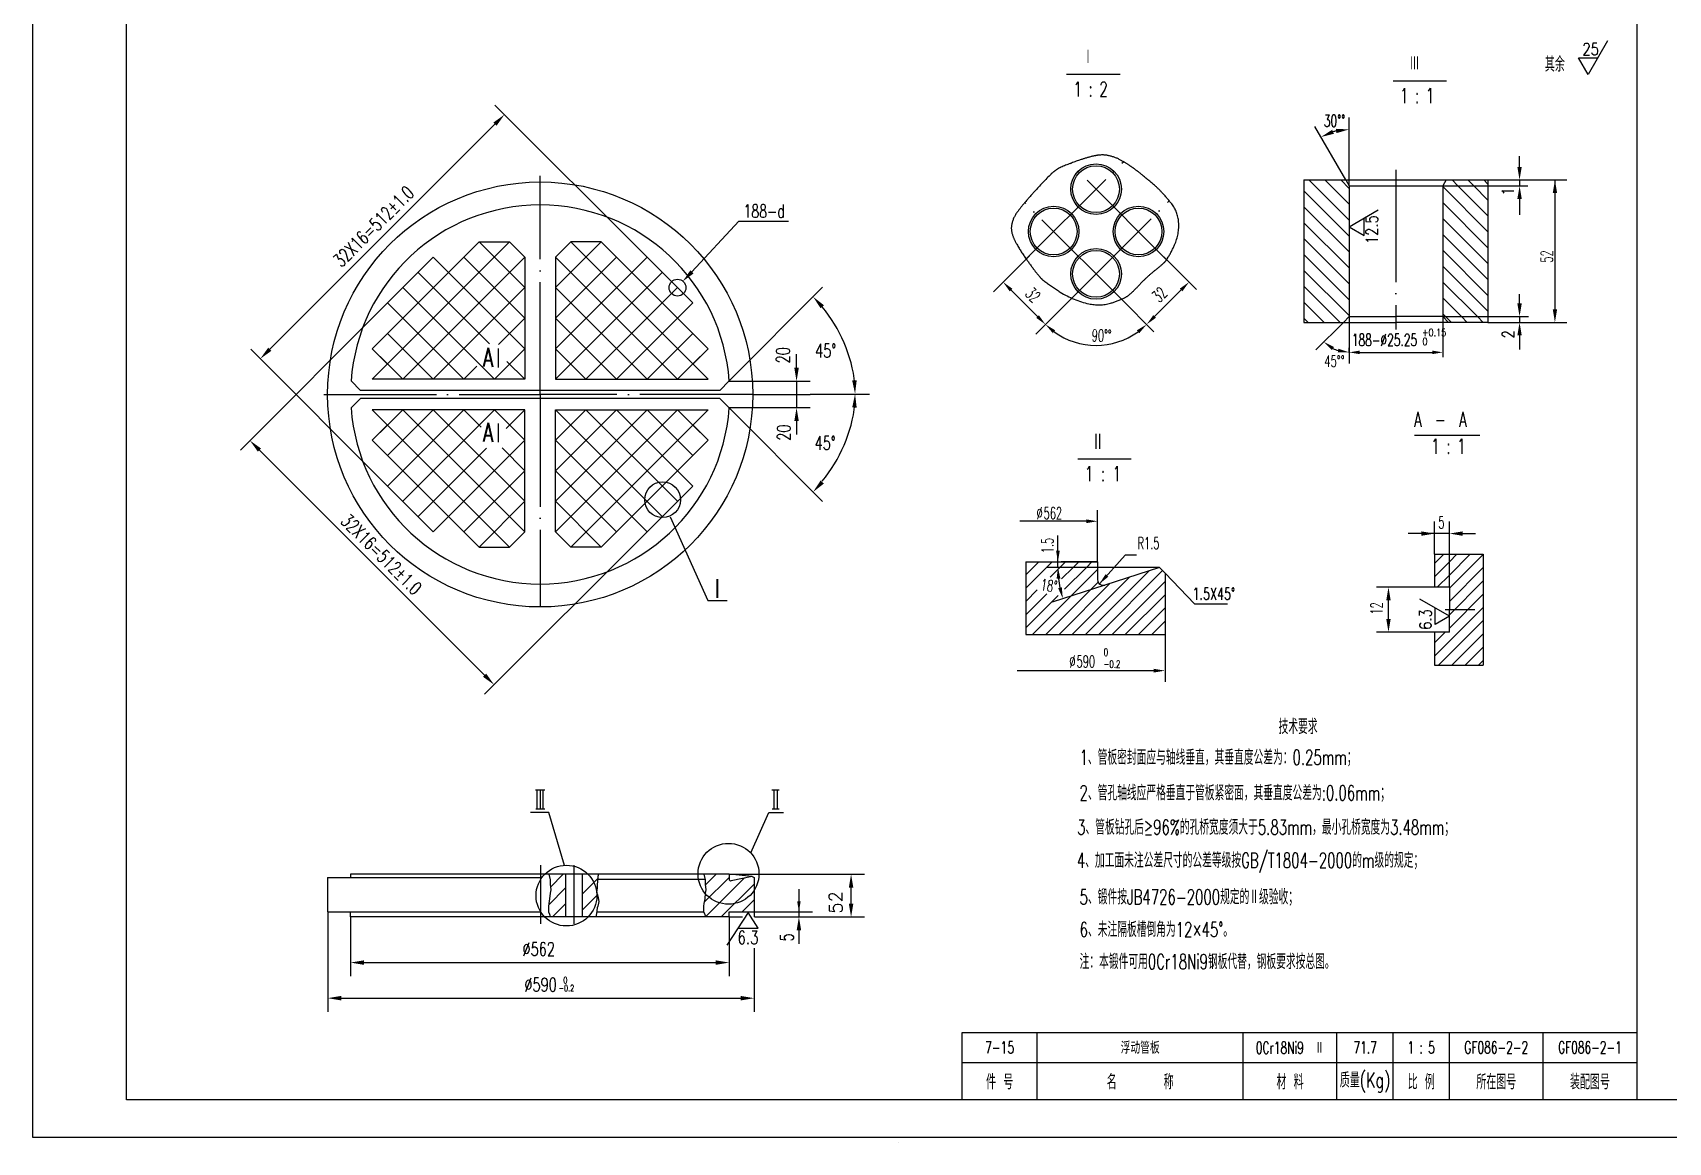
# Model space of a CAD drawing. Extents: x -1174 to 1453, y 137 to 1485.
# Drawn here: x 594.2 to 1030.6, y 889.8 to 1185.9 of the extents above; entities that cross this region are included whole.
import ezdxf
from ezdxf.enums import TextEntityAlignment as Align

# ---------------------------------------------------------------- set-up
doc = ezdxf.new("R2010")
doc.units = 0
doc.header["$MEASUREMENT"] = 0
doc.linetypes.add('DASHDOT-M', pattern=[36, 30, -3, 0, -3])
doc.linetypes.add('DIVIDE-M', pattern=[39, 30, -3, 0, -3, 0, -3])
doc.layers.get('0').update_dxf_attribs({"linetype": 'CONTINUOUS'})
for name, color, linetype in [('1', 3, 'CONTINUOUS'), ('CDR_DWG1', 4, 'CONTINUOUS'), ('CDR_DWG2', 2, 'CONTINUOUS'), ('CDR_DWG3', 1, 'DASHDOT-M'), ('CDR_DWG4', 3, 'DIVIDE-M')]:
    doc.layers.add(name, color=color, linetype=linetype)
doc.styles.add('HZ', font='romans', dxfattribs={"width": 0.7, "bigfont": 'hz'})

# ---------------------------------------------------------------- blocks, each defined once
blk = doc.blocks.new('*X97')
at = {"layer": '1', "color": 0, "linetype": 'Continuous'}
for p, q in [((-21509.21, -20947.3), (-21506.73, -20944.81)), ((-21509.21, -20950.83), (-21505.21, -20946.83)), ((-21505.21, -20950.37), (-21499.66, -20944.81)), ((-21505.21, -20946.83), (-21503.19, -20944.81)), ((-21505.21, -20953.9), (-21496.18, -20944.87)), ((-21508.47, -20953.62), (-21505.21, -20950.37)), ((-21505.21, -20957.44), (-21496.18, -20948.4)), ((-21505.21, -20960.97), (-21496.18, -20951.94)), ((-21505.21, -20964.51), (-21496.18, -20955.47)), ((-21509.21, -20972.05), (-21496.18, -20959.01)), ((-21508.07, -20974.44), (-21496.18, -20962.55)), ((-21509.21, -20968.51), (-21506.33, -20965.62)), ((-21504.53, -20974.44), (-21496.18, -20966.08)), ((-21501, -20974.44), (-21496.18, -20969.62)), ((-21497.46, -20974.44), (-21496.18, -20973.15))]:
    blk.add_line(p, q, dxfattribs=at)
blk = doc.blocks.new('*X96')
at = {"layer": '1', "color": 0, "linetype": 'Continuous'}
for p, q in [((-21618.24, -20953.89), (-21611.18, -20946.83)), ((-21618.24, -20950.36), (-21614.72, -20946.83)), ((-21609.15, -20948.33), (-21607.65, -20946.83)), ((-21605.61, -20948.33), (-21604.11, -20946.83)), ((-21602.08, -20948.33), (-21600.58, -20946.83)), ((-21616.45, -20966.24), (-21599.09, -20948.88)), ((-21611.77, -20950.95), (-21609.15, -20948.33)), ((-21608.68, -20951.4), (-21605.61, -20948.33)), ((-21607.89, -20954.15), (-21602.08, -20948.33)), ((-21605.84, -20966.24), (-21590.49, -20950.89)), ((-21602.3, -20966.24), (-21585.27, -20949.2)), ((-21598.77, -20966.24), (-21581.73, -20949.2)), ((-21618.24, -20957.43), (-21615.17, -20954.36)), ((-21618.24, -20960.96), (-21612.65, -20955.37)), ((-21618.24, -20964.5), (-21609.56, -20955.82)), ((-21612.91, -20966.24), (-21598.94, -20952.27)), ((-21609.37, -20966.24), (-21595.72, -20952.58)), ((-21595.23, -20966.24), (-21581.09, -20952.09)), ((-21591.7, -20966.24), (-21581.09, -20955.63)), ((-21588.16, -20966.24), (-21581.09, -20959.16)), ((-21584.63, -20966.24), (-21581.09, -20962.7)), ((-21581.09, -20966.24), (-21581.09, -20966.24))]:
    blk.add_line(p, q, dxfattribs=at)
blk = doc.blocks.new('*X80')
at = {"color": 0}
for p, q in [((159.87, 66.53), (166.54, 73.2)), ((160.18, 71.08), (163.12, 74.02)), ((160.22, 62.64), (170.58, 73)), ((164.46, 62.64), (173.24, 71.42)), ((170.03, 63.96), (173.24, 67.17))]:
    blk.add_line(p, q, dxfattribs=at)
blk = doc.blocks.new('*X79')
at = {"color": 0}
for p, q in [((128.09, 68.69), (132.23, 72.83)), ((128.09, 64.45), (132.17, 68.53))]:
    blk.add_line(p, q, dxfattribs=at)
blk = doc.blocks.new('*X78')
at = {"color": 0}
for p, q in [((138.69, 53.84), (142.12, 57.27)), ((138.22, 49.12), (142.69, 53.6)), ((139.22, 45.88), (142.69, 49.35))]:
    blk.add_line(p, q, dxfattribs=at)
blk = doc.blocks.new('*X85')
at = {"layer": '1', "color": 0, "linetype": 'Continuous'}
for p, q in [((-21542.68, -20844.95), (-21531.96, -20855.68)), ((-21538.44, -20844.95), (-21531.96, -20851.43)), ((-21534.2, -20844.95), (-21531.96, -20847.19)), ((-21506.96, -20846.73), (-21494.91, -20858.79)), ((-21504.5, -20844.95), (-21502.95, -20846.5)), ((-21502.95, -20846.5), (-21494.91, -20854.54)), ((-21500.26, -20844.95), (-21498.71, -20846.5)), ((-21498.71, -20846.5), (-21494.91, -20850.3)), ((-21496.01, -20844.95), (-21494.91, -20846.06)), ((-21544.01, -20847.87), (-21531.96, -20859.92)), ((-21506.96, -20850.98), (-21494.91, -20863.03)), ((-21544.01, -20852.11), (-21531.96, -20864.16)), ((-21506.96, -20855.22), (-21494.91, -20867.27)), ((-21544.01, -20856.35), (-21531.96, -20868.4)), ((-21506.96, -20859.46), (-21494.91, -20871.51)), ((-21544.01, -20860.6), (-21531.96, -20872.65)), ((-21506.96, -20863.7), (-21494.91, -20875.76)), ((-21544.01, -20864.84), (-21531.96, -20876.89)), ((-21544.01, -20869.08), (-21531.96, -20881.13)), ((-21506.96, -20867.95), (-21494.91, -20880)), ((-21544.01, -20873.32), (-21534.38, -20882.95)), ((-21506.96, -20872.19), (-21497.74, -20881.41)), ((-21544.01, -20877.57), (-21538.62, -20882.95)), ((-21506.96, -20876.43), (-21501.99, -20881.41)), ((-21544.01, -20881.81), (-21542.87, -20882.95)), ((-21506.96, -20880.67), (-21506.23, -20881.41)), ((-21506.23, -20881.41), (-21504.68, -20882.95)), ((-21501.99, -20881.41), (-21500.44, -20882.95)), ((-21497.74, -20881.41), (-21496.2, -20882.95))]:
    blk.add_line(p, q, dxfattribs=at)

msp = doc.modelspace()

# ---------------------------------------------------------------- linework, layer by layer
for p, q in [((594.2, 891.07), (594.2, 1485.07)), ((1022.2, 1475.07), (1022.2, 901.07)), ((758.11, 1125.98), (717.53, 1166.55)), ((657.46, 1101.38), (717.53, 1161.46)), ((945.45, 1149.43), (945.45, 1163.25)), ((944.56, 1146.56), (936.33, 1160.81)), ((990.93, 1150.06), (990.93, 1152.95)), ((945.45, 1145.01), (945.45, 1149.43)), ((970.45, 1145.01), (993.12, 1145.01)), ((982.5, 1146.56), (999.32, 1146.56)), ((990.93, 1146.56), (990.93, 1145.01)), ((999.32, 1146.56), (1003.56, 1146.56)), ((1000.36, 1146.56), (1000.36, 1112.06)), ((990.93, 1141.51), (990.93, 1137.23)), ((770.11, 1122.06), (782.61, 1135.61)), ((782.61, 1135.61), (795.9, 1135.61)), ((684.79, 1101.54), (713.3, 1130.05)), ((684.79, 1093.39), (721.45, 1130.05)), ((688.87, 1113.76), (701.09, 1125.98)), ((692.94, 1093.39), (725.52, 1125.98)), ((725.52, 1101.54), (701.09, 1125.98)), ((725.52, 1109.68), (709.23, 1125.98)), ((725.52, 1117.83), (713.3, 1130.05)), ((725.52, 1125.98), (721.45, 1130.05)), ((733.67, 1117.83), (745.89, 1130.05)), ((733.67, 1125.98), (737.74, 1130.05)), ((733.67, 1101.54), (758.11, 1125.98)), ((766.25, 1093.39), (733.67, 1125.98)), ((733.67, 1109.68), (749.96, 1125.98)), ((774.4, 1093.39), (737.74, 1130.05)), ((774.4, 1101.54), (745.89, 1130.05)), ((770.33, 1113.76), (758.11, 1125.98)), ((860.13, 1126.33), (850.52, 1116.72)), ((896.01, 1126.04), (904.7, 1117.35)), ((716.04, 1102.88), (697.01, 1121.9)), ((733.67, 1093.39), (762.18, 1121.9)), ((717.38, 1093.39), (692.94, 1117.83)), ((701.09, 1093.39), (725.52, 1117.83)), ((758.11, 1093.39), (733.67, 1117.83)), ((741.81, 1093.39), (766.25, 1117.83)), ((804.91, 1117.95), (779.98, 1092.85)), ((893.55, 1110.14), (900.62, 1117.21)), ((688.87, 1113.76), (649.6, 1074.49)), ((709.23, 1093.39), (688.87, 1113.76)), ((749.96, 1093.39), (770.33, 1113.76)), ((862.31, 1110.13), (855.24, 1117.2)), ((871.44, 1115.01), (861.84, 1105.41)), ((884.7, 1114.73), (893.38, 1106.04)), ((990.93, 1113.6), (990.93, 1116.1)), ((718.52, 1102.68), (725.52, 1109.68)), ((749.96, 1093.39), (733.67, 1109.68)), ((943.91, 1108.56), (936.59, 1101.23)), ((945.45, 1110.1), (945.45, 1101.13)), ((970.45, 1110.83), (970.45, 1099.31)), ((970.45, 1110.1), (993.33, 1110.1)), ((982.5, 1108.56), (999.32, 1108.56)), ((990.93, 1110.1), (990.93, 1108.56)), ((999.32, 1108.56), (1003.56, 1108.56)), ((701.09, 1093.39), (688.87, 1105.61)), ((758.11, 1093.39), (770.33, 1105.61)), ((990.93, 1105.06), (990.93, 1101.36)), ((688.87, 1064.88), (652.36, 1101.38)), ((692.94, 1093.39), (684.79, 1101.54)), ((717.38, 1093.39), (725.52, 1101.54)), ((741.81, 1093.39), (733.67, 1101.54)), ((766.25, 1093.39), (774.4, 1101.54)), ((798.01, 1096.45), (798.01, 1100.05)), ((945.45, 1100.56), (945.45, 1101.81)), ((945.45, 1101.13), (945.45, 1097.56)), ((948.25, 1100.56), (967.65, 1100.56)), ((709.23, 1093.39), (712.71, 1096.87)), ((725.52, 1093.39), (720.75, 1098.16)), ((779.98, 1092.85), (801.61, 1092.85)), ((798.01, 1092.94), (798.01, 1086.02)), ((786.4, 1089.3), (801.61, 1089.3)), ((817.43, 1089.3), (801.61, 1089.3)), ((684.79, 1085.25), (721.45, 1048.59)), ((692.94, 1085.25), (684.79, 1077.1)), ((709.23, 1085.25), (688.87, 1064.88)), ((701.09, 1085.25), (688.87, 1073.03)), ((717.38, 1085.25), (692.94, 1060.81)), ((692.94, 1085.25), (725.52, 1052.66)), ((701.09, 1085.25), (725.52, 1060.81)), ((709.23, 1085.25), (713.86, 1080.62)), ((717.38, 1085.25), (725.52, 1077.1)), ((725.52, 1085.25), (720.53, 1080.26)), ((749.96, 1085.25), (733.67, 1068.95)), ((758.11, 1085.25), (733.67, 1060.81)), ((766.25, 1085.25), (733.67, 1052.66)), ((733.67, 1085.25), (762.18, 1056.74)), ((741.81, 1085.25), (733.67, 1077.1)), ((774.4, 1085.25), (737.74, 1048.59)), ((741.81, 1085.25), (766.25, 1060.81)), ((749.96, 1085.25), (770.33, 1064.88)), ((758.11, 1085.25), (770.33, 1073.03)), ((766.25, 1085.25), (774.4, 1077.1)), ((779.98, 1085.84), (801.61, 1085.84)), ((804.91, 1060.75), (779.98, 1085.84)), ((798.01, 1082.24), (798.01, 1078.64)), ((654.69, 1074.49), (714.77, 1014.41)), ((684.79, 1077.1), (713.3, 1048.59)), ((715.24, 1074.96), (697.01, 1056.74)), ((725.52, 1077.1), (701.09, 1052.66)), ((719.43, 1075.05), (725.52, 1068.95)), ((733.67, 1077.1), (758.11, 1052.66)), ((774.4, 1077.1), (745.89, 1048.59)), ((688.87, 1064.88), (701.09, 1052.66)), ((725.52, 1068.95), (709.23, 1052.66)), ((733.67, 1068.95), (749.96, 1052.66)), ((770.33, 1064.88), (758.11, 1052.66)), ((725.52, 1060.81), (713.3, 1048.59)), ((733.67, 1060.81), (745.89, 1048.59)), ((764.29, 1056.71), (774.38, 1034.36)), ((878.32, 1044.67), (878.32, 1058.49)), ((758.11, 1052.66), (714.77, 1009.32)), ((725.52, 1052.66), (721.45, 1048.59)), ((733.67, 1052.66), (737.74, 1048.59)), ((875.32, 1055.49), (857.62, 1055.49)), ((972.2, 1052.2), (961.2, 1052.2)), ((968.2, 1046.7), (968.2, 1055.4)), ((972.2, 1037.95), (972.2, 1055.4)), ((975.7, 1052.2), (979.2, 1052.2)), ((867.75, 1043.17), (867.75, 1051.68)), ((868.65, 1043.17), (864.75, 1043.17)), ((878.32, 1044.67), (868.65, 1044.67)), ((885.68, 1046.45), (878.82, 1038.78)), ((888.68, 1046.45), (885.68, 1046.45)), ((894.82, 1043.17), (896.32, 1041.67)), ((896.32, 1041.67), (904.19, 1033.48)), ((774.38, 1034.36), (779.54, 1034.36)), ((880.28, 1038.47), (866.21, 1033.91)), ((968.13, 1037.88), (952.75, 1037.88)), ((955.95, 1029.38), (955.95, 1034.38)), ((972.2, 1030.13), (964.34, 1034.67)), ((904.19, 1033.48), (912.96, 1033.48)), ((968.4, 1027.94), (968.4, 1032.32)), ((972.2, 1030.13), (968.4, 1027.94)), ((968.13, 1025.88), (952.75, 1025.88)), ((896.32, 1025.27), (896.32, 1012.61)), ((893.32, 1015.61), (856.89, 1015.61)), ((731.88, 977.78), (727.04, 977.78)), ((736.05, 963.65), (731.88, 977.78)), ((785.78, 966.96), (790.58, 977.78)), ((790.58, 977.78), (794.52, 977.78)), ((780.01, 961.29), (802.24, 961.29)), ((802.24, 961.29), (816.16, 961.29)), ((798.64, 957.3), (798.64, 949.95)), ((812.56, 953.46), (812.56, 958.09)), ((672.91, 950.99), (672.91, 924.61)), ((679.03, 949.9), (679.03, 934.11)), ((785.11, 951.04), (779.41, 942.34)), ((780.01, 949.9), (783.55, 949.9)), ((780.01, 949.9), (780.01, 934.11)), ((787.74, 946.87), (785.11, 951.04)), ((786.71, 951.22), (802.24, 951.22)), ((786.71, 951.22), (786.71, 949.91)), ((786.76, 949.9), (816.16, 949.9)), ((782.37, 946.87), (787.74, 946.87)), ((798.64, 946.3), (798.64, 942.7)), ((786.71, 941.54), (786.71, 924.61)), ((682.63, 937.71), (776.41, 937.71)), ((676.51, 928.21), (783.11, 928.21)), ((842.2, 911.07), (1022.2, 911.07)), ((1435.2, 891.07), (594.2, 891.07)), ((825.11, 889.75), (825.11, 889.75))]:
    msp.add_line(p, q)
msp.add_lwpolyline([(1014.41, 1183.66), (1009.26, 1174.74), (1006.68, 1179.2), (1011.83, 1179.2)])
msp.add_lwpolyline([(797.88, 1089.3, 0.25, 0.25, 1), (798.13, 1089.3, 0.25, 0.25, 1)], format="xyseb", close=True)
for centre, radius in [((762.27, 1061.23), 4.77), ((779.85, 961.4), 8.13), ((736.61, 955.59), 8.11)]:
    msp.add_circle(centre, radius)
for centre, radius, start, end in [((945.45, 1145.01), 15.04, 103.3639, 106.6366), ((775.01, 1087.85), 38.82, 6.4252, 39.8669), ((877.92, 1121.5), 19.08, 234.0169, 305.9831), ((945.45, 1110.1), 9.54, 243.0955, 251.9045), ((775.01, 1091.05), 38.82, 320.1331, 353.5748), ((894.82, 1043.17), 27.08, 186.3517, 191.5834)]:
    msp.add_arc(centre, radius, start, end)
for points in [[(717.96, 1161.03), (717.11, 1161.88), (720.08, 1164)], [(940.92, 1159.96), (941.38, 1158.88), (937.93, 1158.03)], [(942.04, 1159.06), (941.91, 1160.22), (945.45, 1160.05)], [(990.34, 1150.06), (991.51, 1150.06), (990.93, 1146.56)], [(991.51, 1141.51), (990.34, 1141.51), (990.93, 1145.01)], [(999.78, 1143.06), (1000.95, 1143.06), (1000.36, 1146.56)], [(769.68, 1122.48), (770.55, 1121.65), (767.62, 1119.47)], [(855.59, 1117.55), (854.88, 1116.84), (853.12, 1119.32)], [(900.27, 1117.56), (900.98, 1116.86), (902.74, 1119.33)], [(804.42, 1112.33), (805.31, 1113.14), (802.43, 1115.39)], [(990.34, 1113.6), (991.51, 1113.6), (990.93, 1110.1)], [(862.66, 1110.48), (861.96, 1109.77), (864.43, 1108)], [(893.2, 1110.49), (893.9, 1109.79), (891.43, 1108.02)], [(991.51, 1105.06), (990.34, 1105.06), (990.93, 1108.56)], [(999.78, 1112.06), (1000.95, 1112.06), (1000.36, 1108.56)], [(866.39, 1105.68), (867.04, 1106.44), (864.43, 1108)], [(888.81, 1106.44), (889.46, 1105.68), (891.42, 1108)], [(657.88, 1100.96), (657.03, 1101.81), (654.91, 1098.84)], [(941.43, 1102), (940.84, 1101.19), (938.71, 1103.36)], [(942.41, 1100.54), (942.57, 1101.53), (945.45, 1100.56)], [(948.25, 1101.03), (948.25, 1100.1), (945.45, 1100.56)], [(967.65, 1101.03), (967.65, 1100.1), (970.45, 1100.56)], [(798.61, 1096.45), (797.41, 1096.45), (798.01, 1092.85)], [(812.86, 1093.05), (814.06, 1093.11), (813.62, 1089.48)], [(812.86, 1085.86), (814.06, 1085.8), (813.62, 1089.43)], [(798.61, 1082.24), (797.41, 1082.24), (798.01, 1085.84)], [(655.12, 1074.91), (654.27, 1074.07), (652.15, 1077.04)], [(804.42, 1066.36), (805.31, 1065.55), (802.43, 1063.3)], [(875.32, 1055.99), (875.32, 1054.99), (878.32, 1055.49)], [(964.7, 1051.61), (964.7, 1052.78), (968.2, 1052.2)], [(975.7, 1051.61), (975.7, 1052.78), (972.2, 1052.2)], [(867.25, 1047.67), (868.25, 1047.67), (867.75, 1044.67)], [(867.41, 1040.15), (868.41, 1040.21), (867.75, 1043.17)], [(880.45, 1041.35), (881.19, 1040.68), (878.82, 1038.78)], [(868.78, 1037.86), (867.82, 1037.61), (869.06, 1034.84)], [(955.36, 1034.38), (956.53, 1034.38), (955.95, 1037.88)], [(955.36, 1029.38), (956.53, 1029.38), (955.95, 1025.88)], [(715.19, 1014.84), (714.34, 1013.99), (717.31, 1011.87)], [(893.32, 1016.11), (893.32, 1015.11), (896.32, 1015.61)], [(813.16, 957.67), (811.96, 957.67), (812.56, 961.27)], [(799.12, 954.1), (798.16, 954.1), (798.64, 951.22)], [(813.16, 953.46), (811.96, 953.46), (812.56, 949.86)], [(799.24, 946.3), (798.04, 946.3), (798.64, 949.9)], [(682.63, 937.11), (682.63, 938.31), (679.03, 937.71)], [(776.41, 937.11), (776.41, 938.31), (780.01, 937.71)], [(676.51, 927.61), (676.51, 928.81), (672.91, 928.21)], [(783.11, 927.61), (783.11, 928.81), (786.71, 928.21)]]:
    msp.add_solid(points)
at = {"layer": 'CDR_DWG1'}
for p, q in [((619.2, 901.07), (619.2, 1475.07)), ((933.4, 1146.56), (933.4, 1125.45)), ((933.4, 1146.56), (944.56, 1146.56)), ((933.46, 1146.56), (933.4, 1146.5)), ((944.56, 1146.56), (971.34, 1146.56)), ((944.56, 1146.56), (945.45, 1145.01)), ((945.45, 1145.01), (945.45, 1125.45)), ((945.45, 1145.01), (970.45, 1145.01)), ((971.34, 1146.56), (970.45, 1145.01)), ((970.45, 1145.01), (970.45, 1125.45)), ((971.34, 1146.56), (982.5, 1146.56)), ((982.5, 1146.56), (982.5, 1125.45)), ((945.45, 1134.1), (953.22, 1138.59)), ((949.47, 1131.79), (949.47, 1136.42)), ((945.45, 1134.1), (949.47, 1131.79)), ((933.4, 1125.45), (933.4, 1108.56)), ((945.45, 1125.45), (945.45, 1116.86)), ((970.45, 1125.45), (970.45, 1116.86)), ((982.5, 1125.45), (982.5, 1108.56)), ((945.45, 1117), (945.45, 1110.1)), ((970.45, 1117), (970.45, 1110.1)), ((933.4, 1108.56), (943.91, 1108.56)), ((943.91, 1108.56), (945.45, 1110.1)), ((943.91, 1108.56), (957.95, 1108.56)), ((945.45, 1110.1), (957.95, 1110.1)), ((970.45, 1110.1), (957.95, 1110.1)), ((972, 1108.56), (957.95, 1108.56)), ((972, 1108.57), (970.45, 1110.11)), ((982.5, 1108.56), (972, 1108.56)), ((982.5, 1108.75), (982.3, 1108.56)), ((859.17, 1044.67), (878.32, 1044.67)), ((894.82, 1043.17), (868.65, 1043.17)), ((878.32, 1044.67), (878.32, 1039.89)), ((894.82, 1043.17), (880.28, 1038.47)), ((968.2, 1046.7), (981.23, 1046.7)), ((968.2, 1046.7), (968.2, 1037.88)), ((981.23, 1046.7), (981.23, 1017.07)), ((896.32, 1041.67), (896.32, 1025.27)), ((972.2, 1037.88), (968.2, 1037.88)), ((972.2, 1037.88), (972.2, 1031.88)), ((972.2, 1025.88), (972.2, 1031.88)), ((972.2, 1025.88), (968.2, 1025.88)), ((968.2, 1025.88), (968.2, 1017.07)), ((968.2, 1017.07), (981.23, 1017.07)), ((672.89, 960.39), (730.08, 960.39)), ((672.89, 960.39), (672.89, 951.22)), ((730.96, 961.29), (679.03, 961.29)), ((679.03, 961.29), (679.03, 960.39)), ((736.36, 961.29), (730.84, 961.29)), ((736.34, 961.29), (736.34, 949.9)), ((740.8, 961.29), (736.36, 961.29)), ((773.35, 961.29), (740.79, 961.29)), ((740.79, 961.29), (740.79, 949.9)), ((780.01, 961.29), (773.35, 961.29)), ((786.16, 960.71), (780.01, 961.29)), ((780.01, 961.29), (780.01, 959.96)), ((786.16, 960.71), (780.54, 959.51)), ((786.16, 960.71), (786.71, 960.39)), ((786.71, 960.39), (786.71, 951.22)), ((745.07, 959.96), (773.68, 959.96)), ((729.82, 951.17), (672.89, 951.17)), ((679.03, 949.9), (679.03, 951.17)), ((731.22, 949.9), (679.03, 949.9)), ((736.36, 949.9), (730.84, 949.9)), ((740.8, 949.9), (736.36, 949.9)), ((758.76, 949.9), (740.79, 949.9)), ((744.77, 951.22), (773.13, 951.22)), ((773.68, 949.9), (758.76, 949.9)), ((780.01, 949.9), (773.62, 949.9)), ((780.01, 951.22), (786.71, 951.22)), ((780.01, 949.9), (780.01, 951.22)), ((842.2, 919.07), (1022.2, 919.07)), ((842.2, 901.07), (842.2, 919.07)), ((862.2, 901.07), (862.2, 919.07)), ((917.2, 901.07), (917.2, 919.07)), ((942.2, 901.07), (942.2, 919.07)), ((957.2, 901.07), (957.2, 919.07)), ((972.2, 901.07), (972.2, 919.07)), ((997.2, 901.07), (997.2, 919.07)), ((1425.2, 901.07), (619.2, 901.07))]:
    msp.add_line(p, q, dxfattribs=at)
for points in [[(725.52, 1093.39), (684.79, 1093.39), (688.87, 1097.47), (684.79, 1101.54), (692.94, 1109.68), (688.87, 1113.76), (701.09, 1125.98), (705.16, 1121.9), (713.3, 1130.05), (721.45, 1130.05), (725.52, 1125.98), (725.52, 1093.39)], [(733.67, 1093.39), (774.4, 1093.39), (770.33, 1097.47), (774.4, 1101.54), (766.25, 1109.68), (770.33, 1113.76), (758.11, 1125.98), (754.03, 1121.9), (745.89, 1130.05), (737.74, 1130.05), (733.67, 1125.98), (733.67, 1093.39)], [(780.05, 1092.92), (777.53, 1090.4), (681.66, 1090.4), (679.14, 1092.92)], [(780.05, 1085.72), (777.53, 1088.24), (681.66, 1088.24), (679.14, 1085.72)], [(725.52, 1085.25), (684.79, 1085.25), (688.87, 1081.17), (684.79, 1077.1), (692.94, 1068.95), (688.87, 1064.88), (701.09, 1052.66), (705.16, 1056.74), (713.3, 1048.59), (721.45, 1048.59), (725.52, 1052.66), (725.52, 1085.25)], [(733.67, 1085.25), (774.4, 1085.25), (770.33, 1081.17), (774.4, 1077.1), (766.25, 1068.95), (770.33, 1064.88), (758.11, 1052.66), (754.03, 1056.74), (745.89, 1048.59), (737.74, 1048.59), (733.67, 1052.66), (733.67, 1085.25)], [(859.17, 1044.67), (859.17, 1025.27), (896.32, 1025.27)]]:
    msp.add_lwpolyline(points, dxfattribs=at)
for centre, radius in [((877.92, 1144.12), 6.75), ((877.92, 1144.12), 6.25), ((729.6, 1089.32), 56.71), ((866.61, 1132.81), 6.75), ((866.61, 1132.81), 6.25), ((889.24, 1132.81), 6.75), ((889.24, 1132.81), 6.25), ((877.92, 1121.5), 6.75), ((877.92, 1121.5), 6.25), ((766.25, 1117.83), 2.25)]:
    msp.add_circle(centre, radius, dxfattribs=at)
for centre, radius, start, end in [((729.6, 1089.32), 50.58, 4.0814, 175.9186), ((729.6, 1089.32), 50.58, 184.0814, 355.9186), ((879.82, 1039.89), 1.5, 180, 287.9352), ((780.45, 959.94), 0.441, 177.9273, 282.0667)]:
    msp.add_arc(centre, radius, start, end, dxfattribs=at)
at = {"layer": 'CDR_DWG2'}
for p, q in [((870.08, 1174.79), (884.32, 1174.79)), ((957.2, 1173.05), (971.45, 1173.05)), ((718.43, 1101.57), (718.43, 1096.55)), ((718.43, 1081.57), (718.43, 1076.55)), ((962.86, 1078.49), (980.32, 1078.49)), ((873.02, 1072.17), (887.27, 1072.17)), ((728.34, 983.84), (730.81, 983.84)), ((728.8, 978.79), (728.8, 983.77)), ((729.59, 983.77), (729.59, 978.79)), ((730.38, 978.79), (730.38, 983.77)), ((791.4, 983.79), (793.4, 983.79)), ((792.02, 978.81), (792.02, 983.79)), ((792.82, 983.79), (792.82, 978.81)), ((728.4, 978.73), (730.81, 978.73)), ((791.46, 978.74), (793.4, 978.74))]:
    msp.add_line(p, q, dxfattribs=at)
at = {"layer": 'CDR_DWG3', "linetype": 'DASHDOT-M'}
for p, q in [((859.28, 1125.48), (885.23, 1151.43)), ((896.75, 1125.29), (871.07, 1150.98)), ((957.95, 1149.26), (957.95, 1106.66)), ((729.6, 1089.32), (729.6, 1147.67)), ((884.7, 1114.73), (858.91, 1140.52)), ((871.44, 1115.01), (897.44, 1141.01)), ((671.9, 1089.32), (729.6, 1089.32)), ((729.6, 1089.32), (729.6, 1032.68)), ((786.2, 1089.32), (729.6, 1089.32)), ((978.98, 1031.88), (971.1, 1031.88)), ((729.65, 963.68), (729.65, 948.02)), ((738.57, 963.68), (738.57, 948.02))]:
    msp.add_line(p, q, dxfattribs=at)
at = {"layer": 'CDR_DWG4', "linetype": 'DIVIDE-M'}
for p, q in [((731.92, 961.27), (732.23, 959.76)), ((744.99, 960.69), (744.89, 959.51)), ((745.15, 961.3), (744.99, 960.69)), ((773.29, 961.27), (773.6, 959.76)), ((732.23, 956.26), (732.13, 954.75)), ((732.23, 959.76), (732.23, 958.64)), ((732.23, 958.64), (732.45, 957.13)), ((732.45, 957.13), (732.23, 956.26)), ((744.77, 957.56), (744.66, 956.52)), ((744.66, 956.52), (744.89, 955.75)), ((744.89, 959.51), (744.77, 958.34)), ((744.77, 958.34), (744.77, 957.56)), ((744.89, 955.75), (745.1, 955.03)), ((773.6, 956.26), (773.5, 954.75)), ((773.6, 959.76), (773.6, 958.64)), ((773.6, 958.64), (773.82, 957.13)), ((773.82, 957.13), (773.6, 956.26)), ((731.92, 953.51), (731.82, 952.75)), ((731.82, 952.75), (731.82, 951.25)), ((732.13, 954.75), (731.92, 953.51)), ((744.72, 951.51), (744.62, 950.79)), ((744.83, 952.29), (744.72, 951.51)), ((744.99, 952.81), (744.83, 952.29)), ((745.16, 953.59), (744.99, 952.81)), ((745.1, 955.03), (745.26, 954.05)), ((745.26, 954.05), (745.16, 953.59)), ((773.29, 953.51), (773.19, 952.75)), ((773.19, 952.75), (773.19, 951.25)), ((773.5, 954.75), (773.29, 953.51)), ((731.82, 951.25), (732.13, 950.62)), ((732.13, 950.62), (732.23, 949.98)), ((744.62, 950.79), (744.44, 949.95)), ((773.19, 951.25), (773.5, 950.62)), ((773.5, 950.62), (773.6, 949.98))]:
    msp.add_line(p, q, dxfattribs=at)
msp.add_lwpolyline([(859.28, 1125.48, -0.023977), (856.78, 1129.39, -0.041569), (855.65, 1131.81, -0.136871), (855.41, 1134.66, -0.111271), (856.81, 1137.85, -0.01502), (858.54, 1140.08, -0.010523), (861.18, 1143.13, -0.009998), (865.66, 1147.89, -0.037701), (866.97, 1149.04, -0.059647), (868.55, 1149.96, -0.020375), (873.53, 1151.87, -0.017092), (876.6, 1152.79, -0.029449), (878.42, 1153.16, -0.087448), (881.34, 1153.05, -0.076351), (884.47, 1151.87, -0.014588), (886.75, 1150.49, -0.01865), (888.46, 1149.3, -0.009886), (890.19, 1147.93, -0.005092), (893.48, 1145.18, -0.029478), (895.51, 1143.22, -0.020788), (898.11, 1140.17, -0.149114), (899.96, 1135.35, -0.123357), (898.88, 1129.24, -0.031047), (897.03, 1125.71, -0.070606), (895.92, 1124.35, -0.019019), (893.75, 1122.51, 0.018662), (891.55, 1120.62, 0.020772), (889.39, 1118.48, -0.020092), (887.17, 1116.25, -0.075492), (885.37, 1115.03, -0.042645), (881.77, 1113.68, -0.12342), (876, 1113.52, -0.085917), (868.39, 1116.64, -0.018798), (864.24, 1119.46, -0.055143), (862.98, 1120.62, -0.015916), (861.63, 1122.29, -0.008606)], format="xyb", close=True, dxfattribs=at)

# ---------------------------------------------------------------- block references
for name, p in [('*X85', (22477.41, 21991.51)), ('*X96', (22477.41, 21991.51)), ('*X97', (22477.41, 21991.51)), ('*X78', (593.65, 904.02)), ('*X80', (613.47, 887.26)), ('*X79', (612.71, 887.26))]:
    msp.add_blockref(name, p)

# ---------------------------------------------------------------- texts
at = {"style": 'HZ'}
for s, height, width, p in [('25', 3.2, 0.8, (1007.7, 1179.9)), ('其余', 4, 0.7, (997.68, 1175.45)), ('30%%d%%d', 3.2, 0.65, (938.7, 1160.74)), ('188-d', 3.5, 0.7, (783.84, 1136.51)), ('188-%%C25.25', 3.2, 0.65, (946.15, 1102.28)), ('+0.15', 1.96, 0.8, (964.9, 1104.89)), ('0', 1.96, 0.8, (965, 1102.49)), ('45%%d', 3.6, 0.7, (802.96, 1099.22)), ('45%%d%%d', 3, 0.65, (938.84, 1096.69)), ('45%%d', 3.6, 0.7, (802.84, 1074.56)), ('%%c', 3.2, 0.6, (862.02, 1056.06)), ('562', 3.2, 0.6, (863.94, 1056.06)), ('5', 3.2, 0.6, (969.26, 1053.55)), ('R1.5', 3.2, 0.6, (889.01, 1048.05)), ('1.5X45%%D', 3.2, 0.68, (903.66, 1034.53)), ('0', 2, 0.68, (879.98, 1019.52)), ('%%c', 3.2, 0.6, (870.81, 1016.47)), ('590', 3.2, 0.6, (872.73, 1016.47)), ('-0.2', 2, 0.68, (879.98, 1016.37)), ('技术要求', 4, 0.65, (926.63, 998.69)), ('1、管板密封面应与轴线垂直，其垂直度公差为：0.25mm；', 4, 0.65, (873.52, 990.48)), ('2、管孔轴线应严格垂直于管板紧密面，其垂直度公差为:0.06mm；', 4, 0.65, (873.52, 981)), ('3、管板钻孔后≥96%的孔桥宽度须大于5.83mm，最小孔桥宽度为3.48mm；', 4, 0.65, (872.87, 971.84)), ('4、加工面未注公差尺寸的公差等级按GB/T1804-2000的m级的规定；', 4, 0.65, (872.8, 963)), ('5、锻件按JB4726-2000规定的Ⅱ级验收；', 4, 0.65, (873.54, 953.23)), ('6、未注隔板槽倒角为12×45%%d。', 4, 0.65, (873.54, 944.54)), ('%%C562', 3.6, 0.7, (724.9, 939.51)), ('注：本锻件可用0Cr18Ni9钢板代替，钢板要求按总图。', 4, 0.65, (873.54, 935.97)), ('%%C590', 3.6, 0.7, (725.4, 930.01))]:
    msp.add_text(s, height=height, dxfattribs=dict(at, width=width)).set_placement(p)
for s, height, rotation, width, p in [('32X16=512%%P1.0', 3.6, 45, 0.7, (676.57, 1123.04)), ('1', 3.2, 90, 0.8, (989.38, 1142.43)), ('52', 3.2, 90, 0.6, (999.77, 1124.51)), ('32', 3.2, 315, 0.6, (858.77, 1115.92)), ('32', 3.2, 45, 0.6, (894.82, 1113.68)), ('90%%d%%d', 3.2, 358.5569, 0.6, (876.73, 1103.51)), ('2', 3.2, 90, 0.8, (989.52, 1104.29)), ('20', 3.6, 90, 0.7, (796.2, 1097.63)), ('20', 3.6, 90, 0.7, (796.41, 1076.99)), ('32X16=512%%P1.0', 3.6, 315, 0.7, (676.1, 1055.25)), ('1.5', 3.2, 90, 0.6, (866.53, 1046.93)), ('18%%d', 3, 351.8008, 0.65, (862.99, 1037.15)), ('12', 3.2, 90, 0.6, (954.35, 1030.6)), ('6.3', 3.2, 90, 0.8, (967.41, 1026.51)), ('5', 3.6, 90, 0.7, (797.2, 943.38))]:
    msp.add_text(s, height=height, rotation=rotation, dxfattribs=dict(at, width=width)).set_placement(p)
msp.add_text('52 ', height=3.5, rotation=90, dxfattribs=at).set_placement((810.22, 954.97), align=Align.CENTER)
for s, height, width, p in [('6.3', 3.5, 0.75, (785.06, 942.65)), ('-0.2', 1.7, 0.7, (736.63, 930.04)), ('0', 1.7, 0.7, (736.32, 932.17))]:
    msp.add_text(s, height=height, dxfattribs=dict(at, width=width)).set_placement(p, align=Align.CENTER)
for s, height, width, p in [('7-15', 3.2, 0.65, (852.2, 915.07)), ('浮动管板', 3.2, 0.65, (889.7, 915.16)), ('0Cr18Ni9  Ⅱ', 3.2, 0.65, (929.7, 915.07)), ('71.7', 3.2, 0.65, (949.7, 915.07)), ('1 : 5', 3.2, 0.65, (964.7, 915.07)), ('GF086-2-2', 3.2, 0.65, (984.7, 915.07)), ('GF086-2-1', 3.2, 0.65, (1009.7, 915.07)), ('件 号', 4, 0.7, (852.2, 906.07)), ('名      称', 4, 0.7, (889.7, 906.07)), ('材 料', 4, 0.7, (929.7, 906.07)), ('质量(Kg)', 4, 0.7, (949.7, 906.07)), ('比 例', 4, 0.7, (964.7, 906.07)), ('所在图号', 4, 0.7, (984.7, 906.07)), ('装配图号', 4, 0.7, (1009.7, 906.07))]:
    msp.add_text(s, height=height, dxfattribs=dict(at, width=width)).set_placement(p, align=Align.MIDDLE)
at = {"layer": 'CDR_DWG1', "style": 'HZ', "width": 0.8}
msp.add_text('12.5', height=3.2, rotation=90, dxfattribs=at).set_placement((953.12, 1129.46))
at = {"layer": 'CDR_DWG2', "style": 'HZ'}
for s, height, width, p in [('Ⅰ', 4, 0.65, (874.48, 1177.43)), ('Ⅲ', 4, 0.65, (961.6, 1175.69)), ('1 : 2', 4, 0.65, (871.9, 1168.8)), ('1 : 1', 4, 0.65, (959.03, 1167.06)), ('A', 5, 0.7, (714.36, 1096.73)), ('A  -  A', 4, 0.65, (962.78, 1080.7)), ('A', 5, 0.7, (714.36, 1076.72)), ('II', 4, 0.7, (877.42, 1074.81)), ('1 : 1', 4, 0.65, (967.38, 1073.48)), ('1 : 1', 4, 0.7, (874.84, 1066.18))]:
    msp.add_text(s, height=height, dxfattribs=dict(at, width=width)).set_placement(p)
at = {"layer": 'CDR_DWG2', "style": 'HZ', "width": 0.7}
msp.add_text('I', height=5, dxfattribs=at).set_placement((776.87, 1035.05), align=Align.CENTER)

doc.saveas('drawing.dxf')
